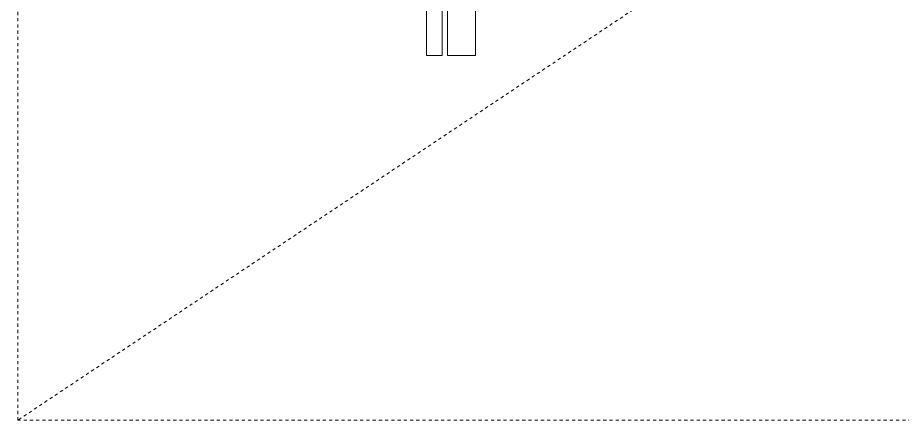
# Model space of a CAD drawing. Header units: millimetres. Extents: x 147808 to 200719, y -28592 to 8154.
# Drawn here: x 180044 to 180946, y -5700 to -5290 of the extents above; entities that cross this region are included whole.
import ezdxf

# ---------------------------------------------------------------- set-up
doc = ezdxf.new("R2010")
doc.units = ezdxf.units.MM
doc.linetypes.add('Dash', pattern=[6.35, 3.175, -3.175])
for name, color, linetype, lineweight in [('0-1', 7, 'Continuous', 5), ('M-EQPM', 7, 'Continuous', 5), ('M-EQPM-3', 7, 'Continuous', 80)]:
    doc.layers.add(name, color=color, linetype=linetype, lineweight=lineweight)
doc.layers.add('0-2', color=7, linetype='Continuous', lineweight=5, true_color=0x515151)
doc.layers.add('M-EQPM-HDLN-1', color=7, linetype='Dash', lineweight=5, true_color=0x515151)

# ---------------------------------------------------------------- blocks, each defined once
blk = doc.blocks.new('TJ空调外机 - TJ空调外机1800_1200-1400100-10-001 一层空调通风平面图')
at = {"layer": 'M-EQPM-HDLN-1'}
for p, q in [((900, 600), (-900, -600)), ((-900, -600), (-900, 600)), ((900, -600), (-900, -600))]:
    blk.add_line(p, q, dxfattribs=at)
blk = doc.blocks.new('YXQH_AR_B9-20_rvt-1-10-001 一层空调通风平面图')
at = {"layer": '0-2'}
blk.add_blockref('TJ空调外机 - TJ空调外机1800_1200-1400100-10-001 一层空调通风平面图', (180944.35, -5100), dxfattribs=at)
blk = doc.blocks.new('RUXYQ18BA - RUXYQ18BA-2871902-10-001 一层空调通风平面图')
at = {"layer": 'M-EQPM'}
for p, q in [((-489.04, 0), (-489.04, -48.45)), ((-473.14, -48.45), (-473.14, 0)), ((-467.77, 0), (-467.77, -48.45)), ((-439.17, -48.45), (-439.17, 0)), ((-473.14, -48.45), (-489.04, -48.45)), ((-439.17, -48.45), (-467.77, -48.45))]:
    blk.add_line(p, q, dxfattribs=at)

msp = doc.modelspace()

# ---------------------------------------------------------------- block references
at = {"layer": '0-1'}
msp.add_blockref('YXQH_AR_B9-20_rvt-1-10-001 一层空调通风平面图', (0, 0), dxfattribs=at)
at = {"layer": 'M-EQPM-3'}
msp.add_blockref('RUXYQ18BA - RUXYQ18BA-2871902-10-001 一层空调通风平面图', (180950.01, -5280), dxfattribs=at)

doc.saveas('drawing.dxf')
